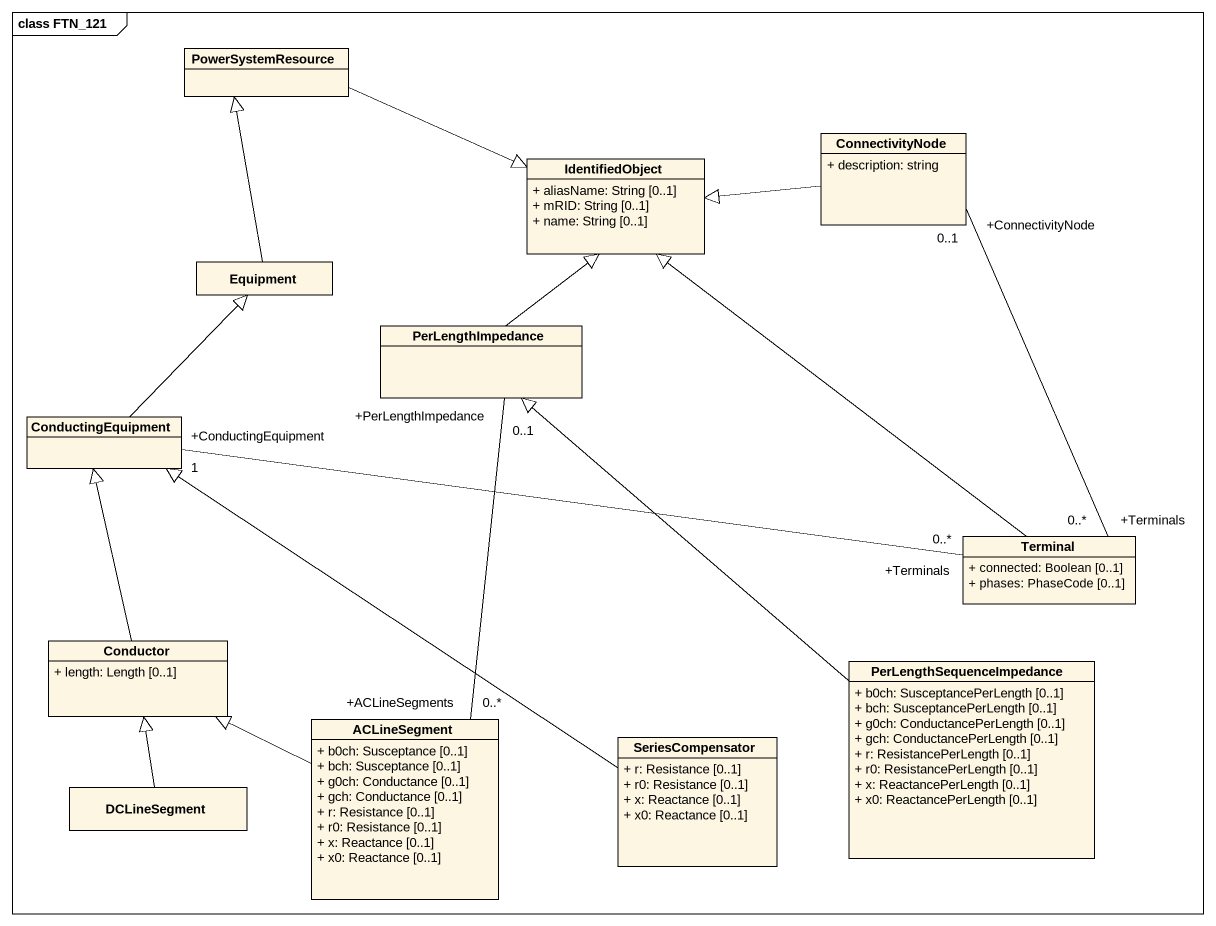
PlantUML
@startuml
mainframe class FTN_121
hide circle
hide empty members
skinparam classAttributeIconSize 0
class PowerSystemResource
class IdentifiedObject {
  + aliasName: String [0..1]
  + mRID: String [0..1]
  + name: String [0..1]
}
class ConnectivityNode {
  + description: string
}
class Equipment
class PerLengthImpedance
class ConductingEquipment
class Terminal {
  + connected: Boolean [0..1]
  + phases: PhaseCode [0..1]
}
class Conductor {
  + length: Length [0..1]
}
class PerLengthSequenceImpedance {
  + b0ch: SusceptancePerLength [0..1]
  + bch: SusceptancePerLength [0..1]
  + g0ch: ConductancePerLength [0..1]
  + gch: ConductancePerLength [0..1]
  + r: ResistancePerLength [0..1]
  + r0: ResistancePerLength [0..1]
  + x: ReactancePerLength [0..1]
  + x0: ReactancePerLength [0..1]
}
class ACLineSegment {
  + b0ch: Susceptance [0..1]
  + bch: Susceptance [0..1]
  + g0ch: Conductance [0..1]
  + gch: Conductance [0..1]
  + r: Resistance [0..1]
  + r0: Resistance [0..1]
  + x: Reactance [0..1]
  + x0: Reactance [0..1]
}
class SeriesCompensator {
  + r: Resistance [0..1]
  + r0: Resistance [0..1]
  + x: Reactance [0..1]
  + x0: Reactance [0..1]
}
class DCLineSegment
PowerSystemResource -right-|> IdentifiedObject
ConnectivityNode -left-|> IdentifiedObject
Equipment -up-|> PowerSystemResource
PerLengthImpedance -up-|> IdentifiedObject
PerLengthImpedance "+PerLengthImpedance\n0..1" -- "+ACLineSegments\n0..*" ACLineSegment
ConductingEquipment -up-|> Equipment
Terminal -up-|> IdentifiedObject
Terminal "+Terminals\n0..*" -up- "+ConnectivityNode\n0..1" ConnectivityNode
Terminal "+Terminals\n0..*" -left- "+ConductingEquipment\n1" ConductingEquipment
Conductor -up-|> ConductingEquipment
PerLengthSequenceImpedance -up-|> PerLengthImpedance
ACLineSegment -left-|> Conductor
SeriesCompensator -up-|> ConductingEquipment
DCLineSegment -up-|> Conductor
@enduml
